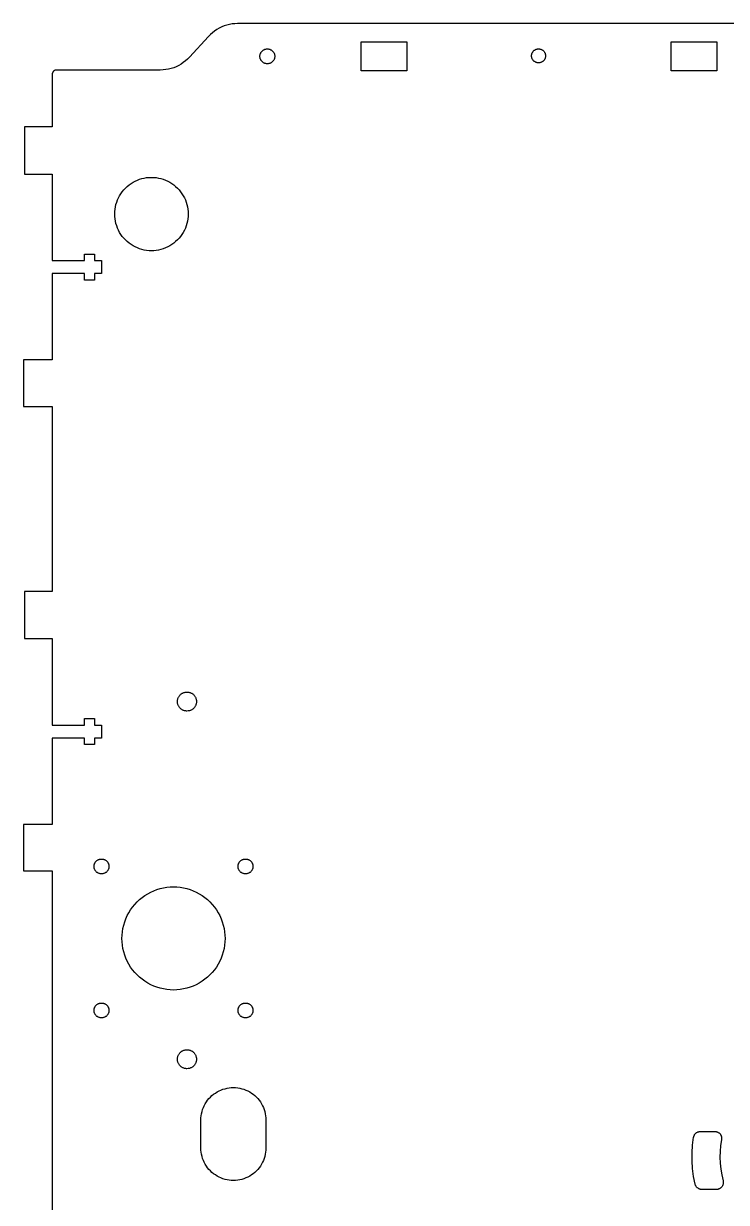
# Model space of a CAD drawing. Header units: metres. Extents: x -1 to 830, y 0 to 1551.
# Drawn here: x 491.2 to 642.5, y 1072 to 1325.8 of the extents above; entities that cross this region are included whole.
import ezdxf

# ---------------------------------------------------------------- set-up
doc = ezdxf.new("R2010")
doc.units = ezdxf.units.M

msp = doc.modelspace()

# ---------------------------------------------------------------- linework, layer by layer
for p, q in [((533.279, 1324.81), (532.769, 1324.52)), ((533.809, 1325.06), (533.279, 1324.81)), ((534.354, 1325.28), (533.809, 1325.06)), ((534.913, 1325.46), (534.354, 1325.28)), ((535.483, 1325.6), (534.913, 1325.46)), ((536.062, 1325.7), (535.483, 1325.6)), ((536.646, 1325.76), (536.062, 1325.7)), ((537.234, 1325.79), (536.646, 1325.76)), ((783.644, 1325.79), (537.234, 1325.79)), ((530.964, 1323.02), (526.866, 1318.55)), ((531.375, 1323.44), (530.964, 1323.02)), ((531.814, 1323.83), (531.375, 1323.44)), ((532.28, 1324.19), (531.814, 1323.83)), ((532.769, 1324.52), (532.28, 1324.19)), ((542.309, 1319.62), (542.369, 1319.71)), ((542.369, 1319.71), (542.436, 1319.79)), ((542.436, 1319.79), (542.507, 1319.87)), ((542.507, 1319.87), (542.584, 1319.94)), ((542.584, 1319.94), (542.665, 1320)), ((542.665, 1320), (542.75, 1320.07)), ((542.75, 1320.07), (542.839, 1320.12)), ((542.839, 1320.12), (542.931, 1320.17)), ((542.931, 1320.17), (543.026, 1320.21)), ((543.026, 1320.21), (543.124, 1320.25)), ((543.124, 1320.25), (543.225, 1320.28)), ((543.225, 1320.28), (543.326, 1320.3)), ((543.326, 1320.3), (543.43, 1320.32)), ((543.43, 1320.32), (543.534, 1320.33)), ((543.534, 1320.33), (543.743, 1320.33)), ((543.743, 1320.33), (543.848, 1320.32)), ((543.848, 1320.32), (543.951, 1320.3)), ((543.951, 1320.3), (544.053, 1320.28)), ((544.053, 1320.28), (544.153, 1320.25)), ((544.153, 1320.25), (544.251, 1320.21)), ((544.251, 1320.21), (544.347, 1320.17)), ((544.347, 1320.17), (544.438, 1320.12)), ((544.438, 1320.12), (544.527, 1320.07)), ((544.527, 1320.07), (544.612, 1320)), ((544.612, 1320), (544.693, 1319.94)), ((544.693, 1319.94), (544.77, 1319.87)), ((544.77, 1319.87), (544.842, 1319.79)), ((544.842, 1319.79), (544.908, 1319.71)), ((544.908, 1319.71), (544.969, 1319.62)), ((563.804, 1315.64), (563.804, 1321.84)), ((563.804, 1321.84), (573.652, 1321.84)), ((573.652, 1321.84), (573.652, 1315.64)), ((600.782, 1319.67), (600.839, 1319.75)), ((600.839, 1319.75), (600.901, 1319.83)), ((600.901, 1319.83), (600.969, 1319.9)), ((600.969, 1319.9), (601.04, 1319.97)), ((601.04, 1319.97), (601.116, 1320.03)), ((601.116, 1320.03), (601.196, 1320.09)), ((601.196, 1320.09), (601.279, 1320.14)), ((601.279, 1320.14), (601.366, 1320.18)), ((601.366, 1320.18), (601.455, 1320.22)), ((601.455, 1320.22), (601.547, 1320.26)), ((601.547, 1320.26), (601.641, 1320.29)), ((601.641, 1320.29), (601.736, 1320.31)), ((601.736, 1320.31), (601.833, 1320.33)), ((601.833, 1320.33), (601.932, 1320.33)), ((601.932, 1320.33), (602.029, 1320.34)), ((602.029, 1320.34), (602.127, 1320.33)), ((602.127, 1320.33), (602.225, 1320.33)), ((602.225, 1320.33), (602.322, 1320.31)), ((602.322, 1320.31), (602.418, 1320.29)), ((602.418, 1320.29), (602.512, 1320.26)), ((602.512, 1320.26), (602.604, 1320.22)), ((602.604, 1320.22), (602.692, 1320.18)), ((602.692, 1320.18), (602.779, 1320.14)), ((602.779, 1320.14), (602.862, 1320.09)), ((602.862, 1320.09), (602.942, 1320.03)), ((602.942, 1320.03), (603.019, 1319.97)), ((603.019, 1319.97), (603.09, 1319.9)), ((603.09, 1319.9), (603.157, 1319.83)), ((603.157, 1319.83), (603.22, 1319.75)), ((603.22, 1319.75), (603.276, 1319.67)), ((630.577, 1315.64), (630.577, 1321.84)), ((630.577, 1321.84), (640.426, 1321.84)), ((640.426, 1321.84), (640.426, 1315.64)), ((525.55, 1317.38), (525.061, 1317.05)), ((526.015, 1317.74), (525.55, 1317.38)), ((526.454, 1318.13), (526.015, 1317.74)), ((526.866, 1318.55), (526.454, 1318.13)), ((542.039, 1318.73), (542.042, 1318.84)), ((542.042, 1318.63), (542.039, 1318.73)), ((542.042, 1318.84), (542.053, 1318.94)), ((542.053, 1318.53), (542.042, 1318.63)), ((542.053, 1318.94), (542.069, 1319.05)), ((542.069, 1318.42), (542.053, 1318.53)), ((542.069, 1319.05), (542.093, 1319.15)), ((542.093, 1318.32), (542.069, 1318.42)), ((542.093, 1319.15), (542.124, 1319.25)), ((542.124, 1318.22), (542.093, 1318.32)), ((542.124, 1319.25), (542.16, 1319.35)), ((542.16, 1318.12), (542.124, 1318.22)), ((542.16, 1319.35), (542.204, 1319.44)), ((542.204, 1318.03), (542.16, 1318.12)), ((542.204, 1319.44), (542.253, 1319.54)), ((542.253, 1317.93), (542.204, 1318.03)), ((542.253, 1319.54), (542.309, 1319.62)), ((542.309, 1317.85), (542.253, 1317.93)), ((542.369, 1317.76), (542.309, 1317.85)), ((542.436, 1317.68), (542.369, 1317.76)), ((542.507, 1317.6), (542.436, 1317.68)), ((542.584, 1317.53), (542.507, 1317.6)), ((542.665, 1317.46), (542.584, 1317.53)), ((542.75, 1317.4), (542.665, 1317.46)), ((542.839, 1317.35), (542.75, 1317.4)), ((542.931, 1317.3), (542.839, 1317.35)), ((543.026, 1317.26), (542.931, 1317.3)), ((543.124, 1317.22), (543.026, 1317.26)), ((543.225, 1317.19), (543.124, 1317.22)), ((543.326, 1317.17), (543.225, 1317.19)), ((544.053, 1317.19), (543.951, 1317.17)), ((544.153, 1317.22), (544.053, 1317.19)), ((544.251, 1317.26), (544.153, 1317.22)), ((544.347, 1317.3), (544.251, 1317.26)), ((544.438, 1317.35), (544.347, 1317.3)), ((544.527, 1317.4), (544.438, 1317.35)), ((544.612, 1317.46), (544.527, 1317.4)), ((544.693, 1317.53), (544.612, 1317.46)), ((544.77, 1317.6), (544.693, 1317.53)), ((544.842, 1317.68), (544.77, 1317.6)), ((544.908, 1317.76), (544.842, 1317.68)), ((544.969, 1317.85), (544.908, 1317.76)), ((544.969, 1319.62), (545.024, 1319.54)), ((545.024, 1317.93), (544.969, 1317.85)), ((545.024, 1319.54), (545.073, 1319.44)), ((545.073, 1318.03), (545.024, 1317.93)), ((545.073, 1319.44), (545.117, 1319.35)), ((545.117, 1318.12), (545.073, 1318.03)), ((545.117, 1319.35), (545.153, 1319.25)), ((545.153, 1318.22), (545.117, 1318.12)), ((545.153, 1319.25), (545.185, 1319.15)), ((545.185, 1318.32), (545.153, 1318.22)), ((545.185, 1319.15), (545.208, 1319.05)), ((545.208, 1318.42), (545.185, 1318.32)), ((545.208, 1319.05), (545.225, 1318.94)), ((545.225, 1318.53), (545.208, 1318.42)), ((545.225, 1318.94), (545.235, 1318.84)), ((545.235, 1318.63), (545.225, 1318.53)), ((545.235, 1318.84), (545.238, 1318.73)), ((545.238, 1318.73), (545.235, 1318.63)), ((600.529, 1318.84), (600.532, 1318.94)), ((600.532, 1318.74), (600.529, 1318.84)), ((600.532, 1318.94), (600.542, 1319.03)), ((600.542, 1318.64), (600.532, 1318.74)), ((600.542, 1319.03), (600.558, 1319.13)), ((600.558, 1318.55), (600.542, 1318.64)), ((600.558, 1319.13), (600.58, 1319.23)), ((600.58, 1318.45), (600.558, 1318.55)), ((600.58, 1319.23), (600.609, 1319.32)), ((600.609, 1318.36), (600.58, 1318.45)), ((600.609, 1319.32), (600.644, 1319.41)), ((600.644, 1318.26), (600.609, 1318.36)), ((600.644, 1319.41), (600.684, 1319.5)), ((600.684, 1318.17), (600.644, 1318.26)), ((600.684, 1319.5), (600.73, 1319.59)), ((600.73, 1318.09), (600.684, 1318.17)), ((600.73, 1319.59), (600.782, 1319.67)), ((600.782, 1318), (600.73, 1318.09)), ((600.839, 1317.93), (600.782, 1318)), ((600.901, 1317.85), (600.839, 1317.93)), ((600.969, 1317.78), (600.901, 1317.85)), ((601.04, 1317.71), (600.969, 1317.78)), ((601.116, 1317.65), (601.04, 1317.71)), ((601.196, 1317.59), (601.116, 1317.65)), ((601.279, 1317.54), (601.196, 1317.59)), ((601.366, 1317.49), (601.279, 1317.54)), ((601.455, 1317.45), (601.366, 1317.49)), ((601.547, 1317.42), (601.455, 1317.45)), ((601.641, 1317.39), (601.547, 1317.42)), ((601.736, 1317.37), (601.641, 1317.39)), ((601.833, 1317.35), (601.736, 1317.37)), ((601.932, 1317.34), (601.833, 1317.35)), ((602.127, 1317.34), (601.932, 1317.34)), ((602.225, 1317.35), (602.127, 1317.34)), ((602.322, 1317.37), (602.225, 1317.35)), ((602.418, 1317.39), (602.322, 1317.37)), ((602.512, 1317.42), (602.418, 1317.39)), ((602.604, 1317.45), (602.512, 1317.42)), ((602.692, 1317.49), (602.604, 1317.45)), ((602.779, 1317.54), (602.692, 1317.49)), ((602.862, 1317.59), (602.779, 1317.54)), ((602.942, 1317.65), (602.862, 1317.59)), ((603.019, 1317.71), (602.942, 1317.65)), ((603.09, 1317.78), (603.019, 1317.71)), ((603.157, 1317.85), (603.09, 1317.78)), ((603.22, 1317.93), (603.157, 1317.85)), ((603.276, 1318), (603.22, 1317.93)), ((603.276, 1319.67), (603.328, 1319.59)), ((603.328, 1318.09), (603.276, 1318)), ((603.328, 1319.59), (603.375, 1319.5)), ((603.375, 1318.17), (603.328, 1318.09)), ((603.375, 1319.5), (603.415, 1319.41)), ((603.415, 1318.26), (603.375, 1318.17)), ((603.415, 1319.41), (603.449, 1319.32)), ((603.449, 1318.36), (603.415, 1318.26)), ((603.449, 1319.32), (603.479, 1319.23)), ((603.479, 1318.45), (603.449, 1318.36)), ((603.479, 1319.23), (603.5, 1319.13)), ((603.5, 1318.55), (603.479, 1318.45)), ((603.5, 1319.13), (603.517, 1319.03)), ((603.517, 1318.64), (603.5, 1318.55)), ((603.517, 1319.03), (603.526, 1318.94)), ((603.526, 1318.74), (603.517, 1318.64)), ((603.526, 1318.94), (603.529, 1318.84)), ((603.529, 1318.84), (603.526, 1318.74)), ((497.34, 1314.97), (497.335, 1314.91)), ((497.335, 1314.91), (497.335, 1314.85)), ((497.335, 1314.85), (497.339, 1314.79)), ((497.339, 1314.79), (497.339, 1303.53)), ((497.349, 1315.03), (497.34, 1314.97)), ((497.361, 1315.09), (497.349, 1315.03)), ((497.379, 1315.16), (497.361, 1315.09)), ((497.4, 1315.21), (497.379, 1315.16)), ((497.426, 1315.27), (497.4, 1315.21)), ((497.455, 1315.33), (497.426, 1315.27)), ((497.487, 1315.38), (497.455, 1315.33)), ((497.524, 1315.43), (497.487, 1315.38)), ((497.563, 1315.48), (497.524, 1315.43)), ((497.606, 1315.52), (497.563, 1315.48)), ((497.652, 1315.57), (497.606, 1315.52)), ((497.701, 1315.61), (497.652, 1315.57)), ((497.753, 1315.64), (497.701, 1315.61)), ((497.807, 1315.67), (497.753, 1315.64)), ((497.862, 1315.7), (497.807, 1315.67)), ((497.92, 1315.73), (497.862, 1315.7)), ((497.979, 1315.75), (497.92, 1315.73)), ((498.039, 1315.76), (497.979, 1315.75)), ((498.101, 1315.78), (498.039, 1315.76)), ((498.162, 1315.79), (498.101, 1315.78)), ((520.596, 1315.79), (498.162, 1315.79)), ((521.183, 1315.8), (520.596, 1315.79)), ((521.767, 1315.87), (521.183, 1315.8)), ((522.346, 1315.97), (521.767, 1315.87)), ((522.916, 1316.11), (522.346, 1315.97)), ((523.476, 1316.29), (522.916, 1316.11)), ((524.021, 1316.51), (523.476, 1316.29)), ((524.551, 1316.76), (524.021, 1316.51)), ((525.061, 1317.05), (524.551, 1316.76)), ((543.43, 1317.15), (543.326, 1317.17)), ((543.534, 1317.14), (543.43, 1317.15)), ((543.639, 1317.13), (543.534, 1317.14)), ((543.743, 1317.14), (543.639, 1317.13)), ((543.848, 1317.15), (543.743, 1317.14)), ((543.951, 1317.17), (543.848, 1317.15)), ((573.652, 1315.64), (563.804, 1315.64)), ((640.426, 1315.64), (630.577, 1315.64)), ((497.339, 1303.53), (491.339, 1303.53)), ((491.339, 1303.53), (491.339, 1293.38)), ((491.339, 1293.38), (497.339, 1293.38)), ((497.339, 1293.38), (497.339, 1274.78)), ((514.738, 1291.63), (515.194, 1291.87)), ((515.194, 1291.87), (515.665, 1292.08)), ((515.665, 1292.08), (516.149, 1292.27)), ((516.149, 1292.27), (516.644, 1292.42)), ((516.644, 1292.42), (517.147, 1292.53)), ((517.147, 1292.53), (517.657, 1292.62)), ((517.657, 1292.62), (518.172, 1292.67)), ((518.172, 1292.67), (518.688, 1292.68)), ((518.688, 1292.68), (519.205, 1292.67)), ((519.205, 1292.67), (519.72, 1292.62)), ((519.72, 1292.62), (520.229, 1292.53)), ((520.229, 1292.53), (520.733, 1292.42)), ((520.733, 1292.42), (521.228, 1292.27)), ((521.228, 1292.27), (521.712, 1292.08)), ((521.712, 1292.08), (522.183, 1291.87)), ((522.183, 1291.87), (522.639, 1291.63)), ((512.12, 1289.17), (512.421, 1289.59)), ((512.421, 1289.59), (512.749, 1289.99)), ((512.749, 1289.99), (513.103, 1290.37)), ((513.103, 1290.37), (513.479, 1290.72)), ((513.479, 1290.72), (513.88, 1291.05)), ((513.88, 1291.05), (514.3, 1291.35)), ((514.3, 1291.35), (514.738, 1291.63)), ((522.639, 1291.63), (523.078, 1291.35)), ((523.078, 1291.35), (523.498, 1291.05)), ((523.498, 1291.05), (523.897, 1290.72)), ((523.897, 1290.72), (524.274, 1290.37)), ((524.274, 1290.37), (524.628, 1289.99)), ((524.628, 1289.99), (524.956, 1289.59)), ((524.956, 1289.59), (525.257, 1289.17)), ((510.94, 1286.33), (511.058, 1286.83)), ((511.058, 1286.83), (511.208, 1287.32)), ((511.208, 1287.32), (511.39, 1287.81)), ((511.39, 1287.81), (511.604, 1288.28)), ((511.604, 1288.28), (511.847, 1288.73)), ((511.847, 1288.73), (512.12, 1289.17)), ((525.257, 1289.17), (525.53, 1288.73)), ((525.53, 1288.73), (525.774, 1288.28)), ((525.774, 1288.28), (525.987, 1287.81)), ((525.987, 1287.81), (526.169, 1287.32)), ((526.169, 1287.32), (526.319, 1286.83)), ((526.319, 1286.83), (526.437, 1286.33)), ((510.789, 1284.79), (510.806, 1285.3)), ((510.806, 1284.27), (510.789, 1284.79)), ((510.806, 1285.3), (510.856, 1285.82)), ((510.856, 1283.75), (510.806, 1284.27)), ((510.856, 1285.82), (510.94, 1286.33)), ((526.437, 1286.33), (526.521, 1285.82)), ((526.521, 1285.82), (526.571, 1285.3)), ((526.571, 1284.27), (526.521, 1283.75)), ((526.571, 1285.3), (526.589, 1284.79)), ((526.589, 1284.79), (526.571, 1284.27)), ((510.94, 1283.24), (510.856, 1283.75)), ((511.058, 1282.74), (510.94, 1283.24)), ((511.208, 1282.25), (511.058, 1282.74)), ((511.39, 1281.76), (511.208, 1282.25)), ((511.604, 1281.29), (511.39, 1281.76)), ((525.987, 1281.76), (525.774, 1281.29)), ((526.169, 1282.25), (525.987, 1281.76)), ((526.319, 1282.74), (526.169, 1282.25)), ((526.437, 1283.24), (526.319, 1282.74)), ((526.521, 1283.75), (526.437, 1283.24)), ((511.847, 1280.83), (511.604, 1281.29)), ((512.12, 1280.4), (511.847, 1280.83)), ((512.421, 1279.98), (512.12, 1280.4)), ((512.749, 1279.58), (512.421, 1279.98)), ((513.103, 1279.2), (512.749, 1279.58)), ((513.479, 1278.84), (513.103, 1279.2)), ((524.274, 1279.2), (523.897, 1278.84)), ((524.628, 1279.58), (524.274, 1279.2)), ((524.956, 1279.98), (524.628, 1279.58)), ((525.257, 1280.4), (524.956, 1279.98)), ((525.53, 1280.83), (525.257, 1280.4)), ((525.774, 1281.29), (525.53, 1280.83)), ((513.88, 1278.52), (513.479, 1278.84)), ((514.3, 1278.22), (513.88, 1278.52)), ((514.738, 1277.94), (514.3, 1278.22)), ((515.194, 1277.7), (514.738, 1277.94)), ((515.665, 1277.49), (515.194, 1277.7)), ((516.149, 1277.3), (515.665, 1277.49)), ((516.644, 1277.15), (516.149, 1277.3)), ((517.147, 1277.04), (516.644, 1277.15)), ((517.657, 1276.95), (517.147, 1277.04)), ((518.172, 1276.9), (517.657, 1276.95)), ((518.688, 1276.88), (518.172, 1276.9)), ((519.205, 1276.9), (518.688, 1276.88)), ((519.72, 1276.95), (519.205, 1276.9)), ((520.229, 1277.04), (519.72, 1276.95)), ((520.733, 1277.15), (520.229, 1277.04)), ((521.228, 1277.3), (520.733, 1277.15)), ((521.712, 1277.49), (521.228, 1277.3)), ((522.183, 1277.7), (521.712, 1277.49)), ((522.639, 1277.94), (522.183, 1277.7)), ((523.078, 1278.22), (522.639, 1277.94)), ((523.498, 1278.52), (523.078, 1278.22)), ((523.897, 1278.84), (523.498, 1278.52)), ((497.339, 1274.78), (504.248, 1274.78)), ((504.248, 1274.78), (504.248, 1276.18)), ((504.248, 1276.18), (506.448, 1276.18)), ((506.448, 1276.18), (506.449, 1274.78)), ((506.449, 1274.78), (507.949, 1274.78)), ((507.949, 1274.78), (507.95, 1271.98)), ((504.251, 1271.98), (497.339, 1271.98)), ((497.339, 1271.98), (497.339, 1253.37)), ((504.251, 1270.58), (504.251, 1271.98)), ((507.95, 1271.98), (506.45, 1271.98)), ((506.45, 1271.98), (506.451, 1270.58)), ((506.451, 1270.58), (504.251, 1270.58)), ((497.339, 1253.37), (491.162, 1253.37)), ((491.162, 1253.37), (491.162, 1243.37)), ((491.162, 1243.37), (497.339, 1243.37)), ((497.339, 1243.37), (497.339, 1203.53)), ((497.339, 1203.53), (491.339, 1203.53)), ((491.339, 1203.53), (491.339, 1193.38)), ((491.339, 1193.38), (497.339, 1193.38)), ((497.339, 1193.38), (497.339, 1174.78)), ((524.307, 1180.1), (524.328, 1180.23)), ((524.328, 1180.23), (524.358, 1180.36)), ((524.358, 1180.36), (524.397, 1180.49)), ((524.397, 1180.49), (524.444, 1180.62)), ((524.444, 1180.62), (524.5, 1180.74)), ((524.5, 1180.74), (524.563, 1180.86)), ((524.563, 1180.86), (524.634, 1180.97)), ((524.634, 1180.97), (524.712, 1181.08)), ((524.712, 1181.08), (524.798, 1181.18)), ((524.798, 1181.18), (524.889, 1181.28)), ((524.889, 1181.28), (524.987, 1181.37)), ((524.987, 1181.37), (525.091, 1181.46)), ((525.091, 1181.46), (525.2, 1181.54)), ((525.2, 1181.54), (525.313, 1181.61)), ((525.313, 1181.61), (525.432, 1181.67)), ((525.432, 1181.67), (525.554, 1181.73)), ((525.554, 1181.73), (525.68, 1181.77)), ((525.68, 1181.77), (525.808, 1181.81)), ((525.808, 1181.81), (525.938, 1181.84)), ((525.938, 1181.84), (526.071, 1181.87)), ((526.071, 1181.87), (526.204, 1181.88)), ((526.204, 1181.88), (526.473, 1181.88)), ((526.473, 1181.88), (526.606, 1181.87)), ((526.606, 1181.87), (526.738, 1181.84)), ((526.738, 1181.84), (526.869, 1181.81)), ((526.869, 1181.81), (526.998, 1181.77)), ((526.998, 1181.77), (527.123, 1181.73)), ((527.123, 1181.73), (527.245, 1181.67)), ((527.245, 1181.67), (527.363, 1181.61)), ((527.363, 1181.61), (527.478, 1181.54)), ((527.478, 1181.54), (527.587, 1181.46)), ((527.587, 1181.46), (527.69, 1181.37)), ((527.69, 1181.37), (527.788, 1181.28)), ((527.788, 1181.28), (527.88, 1181.18)), ((527.88, 1181.18), (527.965, 1181.08)), ((527.965, 1181.08), (528.043, 1180.97)), ((528.043, 1180.97), (528.114, 1180.86)), ((528.114, 1180.86), (528.177, 1180.74)), ((528.177, 1180.74), (528.232, 1180.62)), ((528.232, 1180.62), (528.28, 1180.49)), ((528.28, 1180.49), (528.318, 1180.36)), ((528.318, 1180.36), (528.35, 1180.23)), ((528.35, 1180.23), (528.371, 1180.1)), ((524.289, 1179.83), (524.293, 1179.97)), ((524.293, 1179.7), (524.289, 1179.83)), ((524.293, 1179.97), (524.307, 1180.1)), ((524.307, 1179.57), (524.293, 1179.7)), ((524.328, 1179.43), (524.307, 1179.57)), ((524.358, 1179.3), (524.328, 1179.43)), ((524.397, 1179.17), (524.358, 1179.3)), ((524.444, 1179.05), (524.397, 1179.17)), ((524.5, 1178.93), (524.444, 1179.05)), ((524.563, 1178.81), (524.5, 1178.93)), ((524.634, 1178.69), (524.563, 1178.81)), ((524.712, 1178.58), (524.634, 1178.69)), ((524.798, 1178.48), (524.712, 1178.58)), ((524.889, 1178.38), (524.798, 1178.48)), ((524.987, 1178.29), (524.889, 1178.38)), ((525.091, 1178.21), (524.987, 1178.29)), ((525.2, 1178.13), (525.091, 1178.21)), ((525.313, 1178.06), (525.2, 1178.13)), ((525.432, 1177.99), (525.313, 1178.06)), ((525.554, 1177.94), (525.432, 1177.99)), ((525.68, 1177.89), (525.554, 1177.94)), ((525.808, 1177.85), (525.68, 1177.89)), ((525.938, 1177.82), (525.808, 1177.85)), ((526.071, 1177.8), (525.938, 1177.82)), ((526.204, 1177.79), (526.071, 1177.8)), ((526.339, 1177.78), (526.204, 1177.79)), ((526.606, 1177.8), (526.339, 1177.78)), ((526.738, 1177.82), (526.606, 1177.8)), ((526.869, 1177.85), (526.738, 1177.82)), ((526.998, 1177.89), (526.869, 1177.85)), ((527.123, 1177.94), (526.998, 1177.89)), ((527.245, 1177.99), (527.123, 1177.94)), ((527.363, 1178.06), (527.245, 1177.99)), ((527.478, 1178.13), (527.363, 1178.06)), ((527.587, 1178.21), (527.478, 1178.13)), ((527.69, 1178.29), (527.587, 1178.21)), ((527.788, 1178.38), (527.69, 1178.29)), ((527.88, 1178.48), (527.788, 1178.38)), ((527.965, 1178.58), (527.88, 1178.48)), ((528.043, 1178.69), (527.965, 1178.58)), ((528.114, 1178.81), (528.043, 1178.69)), ((528.177, 1178.93), (528.114, 1178.81)), ((528.232, 1179.05), (528.177, 1178.93)), ((528.28, 1179.17), (528.232, 1179.05)), ((528.318, 1179.3), (528.28, 1179.17)), ((528.35, 1179.43), (528.318, 1179.3)), ((528.371, 1179.57), (528.35, 1179.43)), ((528.371, 1180.1), (528.384, 1179.97)), ((528.384, 1179.7), (528.371, 1179.57)), ((528.384, 1179.97), (528.389, 1179.83)), ((528.389, 1179.83), (528.384, 1179.7)), ((504.248, 1174.78), (504.248, 1176.18)), ((504.248, 1176.18), (506.448, 1176.18)), ((506.448, 1176.18), (506.449, 1174.78)), ((497.339, 1174.78), (504.248, 1174.78)), ((506.449, 1174.78), (507.949, 1174.78)), ((507.949, 1174.78), (507.95, 1171.98)), ((504.251, 1171.98), (497.339, 1171.98)), ((497.339, 1171.98), (497.339, 1153.37)), ((504.251, 1170.58), (504.251, 1171.98)), ((506.451, 1170.58), (504.251, 1170.58)), ((507.95, 1171.98), (506.45, 1171.98)), ((506.45, 1171.98), (506.451, 1170.58)), ((497.339, 1153.37), (491.162, 1153.37)), ((491.162, 1153.37), (491.162, 1143.37)), ((506.353, 1144.54), (506.369, 1144.64)), ((506.369, 1144.64), (506.394, 1144.75)), ((506.394, 1144.75), (506.424, 1144.85)), ((506.424, 1144.85), (506.46, 1144.95)), ((506.46, 1144.95), (506.504, 1145.04)), ((506.504, 1145.04), (506.553, 1145.13)), ((506.553, 1145.13), (506.608, 1145.22)), ((506.608, 1145.22), (506.669, 1145.31)), ((506.669, 1145.31), (506.735, 1145.39)), ((506.735, 1145.39), (506.808, 1145.46)), ((506.808, 1145.46), (506.884, 1145.54)), ((506.884, 1145.54), (506.965, 1145.6)), ((506.965, 1145.6), (507.05, 1145.66)), ((507.05, 1145.66), (507.139, 1145.72)), ((507.139, 1145.72), (507.231, 1145.77)), ((507.231, 1145.77), (507.326, 1145.81)), ((507.326, 1145.81), (507.425, 1145.85)), ((507.425, 1145.85), (507.524, 1145.88)), ((507.524, 1145.88), (507.627, 1145.9)), ((507.627, 1145.9), (507.729, 1145.92)), ((507.729, 1145.92), (507.834, 1145.93)), ((507.834, 1145.93), (508.043, 1145.93)), ((508.043, 1145.93), (508.147, 1145.92)), ((508.147, 1145.92), (508.251, 1145.9)), ((508.251, 1145.9), (508.353, 1145.88)), ((508.353, 1145.88), (508.453, 1145.85)), ((508.453, 1145.85), (508.551, 1145.81)), ((508.551, 1145.81), (508.646, 1145.77)), ((508.646, 1145.77), (508.738, 1145.72)), ((508.738, 1145.72), (508.827, 1145.66)), ((508.827, 1145.66), (508.913, 1145.6)), ((508.913, 1145.6), (508.993, 1145.54)), ((508.993, 1145.54), (509.07, 1145.46)), ((509.07, 1145.46), (509.142, 1145.39)), ((509.142, 1145.39), (509.208, 1145.31)), ((509.208, 1145.31), (509.269, 1145.22)), ((509.269, 1145.22), (509.324, 1145.13)), ((509.324, 1145.13), (509.374, 1145.04)), ((509.374, 1145.04), (509.417, 1144.95)), ((509.417, 1144.95), (509.454, 1144.85)), ((509.454, 1144.85), (509.484, 1144.75)), ((509.484, 1144.75), (509.508, 1144.64)), ((509.508, 1144.64), (509.525, 1144.54)), ((537.353, 1144.54), (537.369, 1144.64)), ((537.369, 1144.64), (537.394, 1144.75)), ((537.394, 1144.75), (537.424, 1144.85)), ((537.424, 1144.85), (537.46, 1144.95)), ((537.46, 1144.95), (537.504, 1145.04)), ((537.504, 1145.04), (537.553, 1145.13)), ((537.553, 1145.13), (537.608, 1145.22)), ((537.608, 1145.22), (537.669, 1145.31)), ((537.669, 1145.31), (537.735, 1145.39)), ((537.735, 1145.39), (537.808, 1145.46)), ((537.808, 1145.46), (537.884, 1145.54)), ((537.884, 1145.54), (537.965, 1145.6)), ((537.965, 1145.6), (538.05, 1145.66)), ((538.05, 1145.66), (538.139, 1145.72)), ((538.139, 1145.72), (538.231, 1145.77)), ((538.231, 1145.77), (538.326, 1145.81)), ((538.326, 1145.81), (538.425, 1145.85)), ((538.425, 1145.85), (538.524, 1145.88)), ((538.524, 1145.88), (538.627, 1145.9)), ((538.627, 1145.9), (538.729, 1145.92)), ((538.729, 1145.92), (538.834, 1145.93)), ((538.834, 1145.93), (539.043, 1145.93)), ((539.043, 1145.93), (539.147, 1145.92)), ((539.147, 1145.92), (539.251, 1145.9)), ((539.251, 1145.9), (539.353, 1145.88)), ((539.353, 1145.88), (539.453, 1145.85)), ((539.453, 1145.85), (539.551, 1145.81)), ((539.551, 1145.81), (539.646, 1145.77)), ((539.646, 1145.77), (539.738, 1145.72)), ((539.738, 1145.72), (539.827, 1145.66)), ((539.827, 1145.66), (539.913, 1145.6)), ((539.913, 1145.6), (539.993, 1145.54)), ((539.993, 1145.54), (540.07, 1145.46)), ((540.07, 1145.46), (540.142, 1145.39)), ((540.142, 1145.39), (540.208, 1145.31)), ((540.208, 1145.31), (540.269, 1145.22)), ((540.269, 1145.22), (540.324, 1145.13)), ((540.324, 1145.13), (540.374, 1145.04)), ((540.374, 1145.04), (540.417, 1144.95)), ((540.417, 1144.95), (540.454, 1144.85)), ((540.454, 1144.85), (540.484, 1144.75)), ((540.484, 1144.75), (540.508, 1144.64)), ((540.508, 1144.64), (540.525, 1144.54)), ((491.162, 1143.37), (497.339, 1143.37)), ((497.339, 1143.37), (497.339, 1069.21)), ((506.339, 1144.33), (506.342, 1144.44)), ((506.342, 1144.23), (506.339, 1144.33)), ((506.342, 1144.44), (506.353, 1144.54)), ((506.353, 1144.12), (506.342, 1144.23)), ((506.369, 1144.02), (506.353, 1144.12)), ((506.394, 1143.92), (506.369, 1144.02)), ((506.424, 1143.82), (506.394, 1143.92)), ((506.46, 1143.72), (506.424, 1143.82)), ((506.504, 1143.62), (506.46, 1143.72)), ((506.553, 1143.53), (506.504, 1143.62)), ((506.608, 1143.44), (506.553, 1143.53)), ((506.669, 1143.36), (506.608, 1143.44)), ((506.735, 1143.28), (506.669, 1143.36)), ((506.808, 1143.2), (506.735, 1143.28)), ((506.884, 1143.13), (506.808, 1143.2)), ((506.965, 1143.06), (506.884, 1143.13)), ((507.05, 1143), (506.965, 1143.06)), ((507.139, 1142.95), (507.05, 1143)), ((507.231, 1142.9), (507.139, 1142.95)), ((507.326, 1142.85), (507.231, 1142.9)), ((507.425, 1142.82), (507.326, 1142.85)), ((507.524, 1142.79), (507.425, 1142.82)), ((507.627, 1142.76), (507.524, 1142.79)), ((507.729, 1142.75), (507.627, 1142.76)), ((507.834, 1142.74), (507.729, 1142.75)), ((507.938, 1142.73), (507.834, 1142.74)), ((508.147, 1142.75), (507.938, 1142.73)), ((508.251, 1142.76), (508.147, 1142.75)), ((508.353, 1142.79), (508.251, 1142.76)), ((508.453, 1142.82), (508.353, 1142.79)), ((508.551, 1142.85), (508.453, 1142.82)), ((508.646, 1142.9), (508.551, 1142.85)), ((508.738, 1142.95), (508.646, 1142.9)), ((508.827, 1143), (508.738, 1142.95)), ((508.913, 1143.06), (508.827, 1143)), ((508.993, 1143.13), (508.913, 1143.06)), ((509.07, 1143.2), (508.993, 1143.13)), ((509.142, 1143.28), (509.07, 1143.2)), ((509.208, 1143.36), (509.142, 1143.28)), ((509.269, 1143.44), (509.208, 1143.36)), ((509.324, 1143.53), (509.269, 1143.44)), ((509.374, 1143.62), (509.324, 1143.53)), ((509.417, 1143.72), (509.374, 1143.62)), ((509.454, 1143.82), (509.417, 1143.72)), ((509.484, 1143.92), (509.454, 1143.82)), ((509.508, 1144.02), (509.484, 1143.92)), ((509.525, 1144.12), (509.508, 1144.02)), ((509.525, 1144.54), (509.535, 1144.44)), ((509.535, 1144.23), (509.525, 1144.12)), ((509.535, 1144.44), (509.539, 1144.33)), ((509.539, 1144.33), (509.535, 1144.23)), ((537.339, 1144.33), (537.342, 1144.44)), ((537.342, 1144.23), (537.339, 1144.33)), ((537.342, 1144.44), (537.353, 1144.54)), ((537.353, 1144.12), (537.342, 1144.23)), ((537.369, 1144.02), (537.353, 1144.12)), ((537.394, 1143.92), (537.369, 1144.02)), ((537.424, 1143.82), (537.394, 1143.92)), ((537.46, 1143.72), (537.424, 1143.82)), ((537.504, 1143.62), (537.46, 1143.72)), ((537.553, 1143.53), (537.504, 1143.62)), ((537.608, 1143.44), (537.553, 1143.53)), ((537.669, 1143.36), (537.608, 1143.44)), ((537.735, 1143.28), (537.669, 1143.36)), ((537.808, 1143.2), (537.735, 1143.28)), ((537.884, 1143.13), (537.808, 1143.2)), ((537.965, 1143.06), (537.884, 1143.13)), ((538.05, 1143), (537.965, 1143.06)), ((538.139, 1142.95), (538.05, 1143)), ((538.231, 1142.9), (538.139, 1142.95)), ((538.326, 1142.85), (538.231, 1142.9)), ((538.425, 1142.82), (538.326, 1142.85)), ((538.524, 1142.79), (538.425, 1142.82)), ((538.627, 1142.76), (538.524, 1142.79)), ((538.729, 1142.75), (538.627, 1142.76)), ((538.834, 1142.74), (538.729, 1142.75)), ((538.938, 1142.73), (538.834, 1142.74)), ((539.147, 1142.75), (538.938, 1142.73)), ((539.251, 1142.76), (539.147, 1142.75)), ((539.353, 1142.79), (539.251, 1142.76)), ((539.453, 1142.82), (539.353, 1142.79)), ((539.551, 1142.85), (539.453, 1142.82)), ((539.646, 1142.9), (539.551, 1142.85)), ((539.738, 1142.95), (539.646, 1142.9)), ((539.827, 1143), (539.738, 1142.95)), ((539.913, 1143.06), (539.827, 1143)), ((539.993, 1143.13), (539.913, 1143.06)), ((540.07, 1143.2), (539.993, 1143.13)), ((540.142, 1143.28), (540.07, 1143.2)), ((540.208, 1143.36), (540.142, 1143.28)), ((540.269, 1143.44), (540.208, 1143.36)), ((540.324, 1143.53), (540.269, 1143.44)), ((540.374, 1143.62), (540.324, 1143.53)), ((540.417, 1143.72), (540.374, 1143.62)), ((540.454, 1143.82), (540.417, 1143.72)), ((540.484, 1143.92), (540.454, 1143.82)), ((540.508, 1144.02), (540.484, 1143.92)), ((540.525, 1144.12), (540.508, 1144.02)), ((540.525, 1144.54), (540.535, 1144.44)), ((540.535, 1144.23), (540.525, 1144.12)), ((540.535, 1144.44), (540.539, 1144.33)), ((540.539, 1144.33), (540.535, 1144.23)), ((519.871, 1139.34), (520.565, 1139.55)), ((520.565, 1139.55), (521.273, 1139.72)), ((521.273, 1139.72), (521.99, 1139.84)), ((521.99, 1139.84), (522.713, 1139.91)), ((522.713, 1139.91), (523.438, 1139.93)), ((523.438, 1139.93), (524.165, 1139.91)), ((524.165, 1139.91), (524.888, 1139.84)), ((524.888, 1139.84), (525.604, 1139.72)), ((525.604, 1139.72), (526.312, 1139.55)), ((526.312, 1139.55), (527.007, 1139.34)), ((515.59, 1136.68), (516.12, 1137.18)), ((516.12, 1137.18), (516.682, 1137.64)), ((516.682, 1137.64), (517.271, 1138.06)), ((517.271, 1138.06), (517.889, 1138.45)), ((517.889, 1138.45), (518.529, 1138.79)), ((518.529, 1138.79), (519.19, 1139.09)), ((519.19, 1139.09), (519.871, 1139.34)), ((527.007, 1139.34), (527.687, 1139.09)), ((527.687, 1139.09), (528.348, 1138.79)), ((528.348, 1138.79), (528.988, 1138.45)), ((528.988, 1138.45), (529.605, 1138.06)), ((529.605, 1138.06), (530.196, 1137.64)), ((530.196, 1137.64), (530.758, 1137.18)), ((530.758, 1137.18), (531.287, 1136.68)), ((513.826, 1134.38), (514.209, 1135)), ((514.209, 1135), (514.633, 1135.59)), ((514.633, 1135.59), (515.093, 1136.15)), ((515.093, 1136.15), (515.59, 1136.68)), ((531.287, 1136.68), (531.784, 1136.15)), ((531.784, 1136.15), (532.245, 1135.59)), ((532.245, 1135.59), (532.668, 1135)), ((532.668, 1135), (533.052, 1134.38)), ((512.717, 1131.71), (512.928, 1132.4)), ((512.928, 1132.4), (513.184, 1133.08)), ((513.184, 1133.08), (513.483, 1133.74)), ((513.483, 1133.74), (513.826, 1134.38)), ((533.052, 1134.38), (533.394, 1133.74)), ((533.394, 1133.74), (533.693, 1133.08)), ((533.693, 1133.08), (533.949, 1132.4)), ((533.949, 1132.4), (534.16, 1131.71)), ((512.339, 1128.83), (512.362, 1129.56)), ((512.362, 1129.56), (512.434, 1130.28)), ((512.434, 1130.28), (512.552, 1131)), ((512.552, 1131), (512.717, 1131.71)), ((534.16, 1131.71), (534.325, 1131)), ((534.325, 1131), (534.443, 1130.28)), ((534.443, 1130.28), (534.515, 1129.56)), ((534.515, 1129.56), (534.539, 1128.83)), ((512.362, 1128.11), (512.339, 1128.83)), ((512.434, 1127.38), (512.362, 1128.11)), ((512.552, 1126.67), (512.434, 1127.38)), ((534.443, 1127.38), (534.325, 1126.67)), ((534.515, 1128.11), (534.443, 1127.38)), ((534.539, 1128.83), (534.515, 1128.11)), ((512.717, 1125.96), (512.552, 1126.67)), ((512.928, 1125.26), (512.717, 1125.96)), ((513.184, 1124.58), (512.928, 1125.26)), ((513.483, 1123.92), (513.184, 1124.58)), ((533.693, 1124.58), (533.394, 1123.92)), ((533.949, 1125.26), (533.693, 1124.58)), ((534.16, 1125.96), (533.949, 1125.26)), ((534.325, 1126.67), (534.16, 1125.96)), ((513.826, 1123.28), (513.483, 1123.92)), ((514.209, 1122.67), (513.826, 1123.28)), ((514.633, 1122.08), (514.209, 1122.67)), ((515.093, 1121.51), (514.633, 1122.08)), ((532.245, 1122.08), (531.784, 1121.51)), ((532.668, 1122.67), (532.245, 1122.08)), ((533.052, 1123.28), (532.668, 1122.67)), ((533.394, 1123.92), (533.052, 1123.28)), ((515.59, 1120.98), (515.093, 1121.51)), ((516.12, 1120.49), (515.59, 1120.98)), ((516.682, 1120.03), (516.12, 1120.49)), ((517.271, 1119.6), (516.682, 1120.03)), ((517.889, 1119.22), (517.271, 1119.6)), ((518.529, 1118.88), (517.889, 1119.22)), ((528.988, 1119.22), (528.348, 1118.88)), ((529.605, 1119.6), (528.988, 1119.22)), ((530.196, 1120.03), (529.605, 1119.6)), ((530.758, 1120.49), (530.196, 1120.03)), ((531.287, 1120.98), (530.758, 1120.49)), ((531.784, 1121.51), (531.287, 1120.98)), ((519.19, 1118.58), (518.529, 1118.88)), ((519.871, 1118.32), (519.19, 1118.58)), ((520.565, 1118.11), (519.871, 1118.32)), ((521.273, 1117.95), (520.565, 1118.11)), ((521.99, 1117.83), (521.273, 1117.95)), ((522.713, 1117.76), (521.99, 1117.83)), ((523.438, 1117.73), (522.713, 1117.76)), ((524.165, 1117.76), (523.438, 1117.73)), ((524.888, 1117.83), (524.165, 1117.76)), ((525.604, 1117.95), (524.888, 1117.83)), ((526.312, 1118.11), (525.604, 1117.95)), ((527.007, 1118.32), (526.312, 1118.11)), ((527.687, 1118.58), (527.007, 1118.32)), ((528.348, 1118.88), (527.687, 1118.58)), ((506.553, 1114.13), (506.608, 1114.22)), ((506.608, 1114.22), (506.669, 1114.31)), ((506.669, 1114.31), (506.735, 1114.39)), ((506.735, 1114.39), (506.808, 1114.46)), ((506.808, 1114.46), (506.884, 1114.54)), ((506.884, 1114.54), (506.965, 1114.6)), ((506.965, 1114.6), (507.05, 1114.66)), ((507.05, 1114.66), (507.139, 1114.72)), ((507.139, 1114.72), (507.231, 1114.77)), ((507.231, 1114.77), (507.326, 1114.81)), ((507.326, 1114.81), (507.425, 1114.85)), ((507.425, 1114.85), (507.524, 1114.88)), ((507.524, 1114.88), (507.627, 1114.9)), ((507.627, 1114.9), (507.729, 1114.92)), ((507.729, 1114.92), (507.834, 1114.93)), ((507.834, 1114.93), (508.043, 1114.93)), ((508.043, 1114.93), (508.147, 1114.92)), ((508.147, 1114.92), (508.251, 1114.9)), ((508.251, 1114.9), (508.353, 1114.88)), ((508.353, 1114.88), (508.453, 1114.85)), ((508.453, 1114.85), (508.551, 1114.81)), ((508.551, 1114.81), (508.646, 1114.77)), ((508.646, 1114.77), (508.738, 1114.72)), ((508.738, 1114.72), (508.827, 1114.66)), ((508.827, 1114.66), (508.913, 1114.6)), ((508.913, 1114.6), (508.993, 1114.54)), ((508.993, 1114.54), (509.07, 1114.46)), ((509.07, 1114.46), (509.142, 1114.39)), ((509.142, 1114.39), (509.208, 1114.31)), ((509.208, 1114.31), (509.269, 1114.22)), ((509.269, 1114.22), (509.324, 1114.13)), ((537.553, 1114.13), (537.608, 1114.22)), ((537.608, 1114.22), (537.669, 1114.31)), ((537.669, 1114.31), (537.735, 1114.39)), ((537.735, 1114.39), (537.808, 1114.46)), ((537.808, 1114.46), (537.884, 1114.54)), ((537.884, 1114.54), (537.965, 1114.6)), ((537.965, 1114.6), (538.05, 1114.66)), ((538.05, 1114.66), (538.139, 1114.72)), ((538.139, 1114.72), (538.231, 1114.77)), ((538.231, 1114.77), (538.326, 1114.81)), ((538.326, 1114.81), (538.425, 1114.85)), ((538.425, 1114.85), (538.524, 1114.88)), ((538.524, 1114.88), (538.627, 1114.9)), ((538.627, 1114.9), (538.729, 1114.92)), ((538.729, 1114.92), (538.834, 1114.93)), ((538.834, 1114.93), (539.043, 1114.93)), ((539.043, 1114.93), (539.147, 1114.92)), ((539.147, 1114.92), (539.251, 1114.9)), ((539.251, 1114.9), (539.353, 1114.88)), ((539.353, 1114.88), (539.453, 1114.85)), ((539.453, 1114.85), (539.551, 1114.81)), ((539.551, 1114.81), (539.646, 1114.77)), ((539.646, 1114.77), (539.738, 1114.72)), ((539.738, 1114.72), (539.827, 1114.66)), ((539.827, 1114.66), (539.913, 1114.6)), ((539.913, 1114.6), (539.993, 1114.54)), ((539.993, 1114.54), (540.07, 1114.46)), ((540.07, 1114.46), (540.142, 1114.39)), ((540.142, 1114.39), (540.208, 1114.31)), ((540.208, 1114.31), (540.269, 1114.22)), ((540.269, 1114.22), (540.324, 1114.13)), ((506.339, 1113.33), (506.342, 1113.44)), ((506.342, 1113.23), (506.339, 1113.33)), ((506.342, 1113.44), (506.353, 1113.54)), ((506.353, 1113.12), (506.342, 1113.23)), ((506.353, 1113.54), (506.369, 1113.64)), ((506.369, 1113.02), (506.353, 1113.12)), ((506.369, 1113.64), (506.394, 1113.75)), ((506.394, 1112.92), (506.369, 1113.02)), ((506.394, 1113.75), (506.424, 1113.85)), ((506.424, 1112.82), (506.394, 1112.92)), ((506.424, 1113.85), (506.46, 1113.95)), ((506.46, 1112.72), (506.424, 1112.82)), ((506.46, 1113.95), (506.504, 1114.04)), ((506.504, 1112.62), (506.46, 1112.72)), ((506.504, 1114.04), (506.553, 1114.13)), ((506.553, 1112.53), (506.504, 1112.62)), ((506.608, 1112.44), (506.553, 1112.53)), ((506.669, 1112.36), (506.608, 1112.44)), ((506.735, 1112.28), (506.669, 1112.36)), ((506.808, 1112.2), (506.735, 1112.28)), ((506.884, 1112.13), (506.808, 1112.2)), ((506.965, 1112.06), (506.884, 1112.13)), ((507.05, 1112), (506.965, 1112.06)), ((507.139, 1111.95), (507.05, 1112)), ((507.231, 1111.9), (507.139, 1111.95)), ((507.326, 1111.85), (507.231, 1111.9)), ((507.425, 1111.82), (507.326, 1111.85)), ((507.524, 1111.79), (507.425, 1111.82)), ((507.627, 1111.76), (507.524, 1111.79)), ((507.729, 1111.75), (507.627, 1111.76)), ((507.834, 1111.74), (507.729, 1111.75)), ((507.938, 1111.73), (507.834, 1111.74)), ((508.147, 1111.75), (507.938, 1111.73)), ((508.251, 1111.76), (508.147, 1111.75)), ((508.353, 1111.79), (508.251, 1111.76)), ((508.453, 1111.82), (508.353, 1111.79)), ((508.551, 1111.85), (508.453, 1111.82)), ((508.646, 1111.9), (508.551, 1111.85)), ((508.738, 1111.95), (508.646, 1111.9)), ((508.827, 1112), (508.738, 1111.95)), ((508.913, 1112.06), (508.827, 1112)), ((508.993, 1112.13), (508.913, 1112.06)), ((509.07, 1112.2), (508.993, 1112.13)), ((509.142, 1112.28), (509.07, 1112.2)), ((509.208, 1112.36), (509.142, 1112.28)), ((509.269, 1112.44), (509.208, 1112.36)), ((509.324, 1112.53), (509.269, 1112.44)), ((509.324, 1114.13), (509.374, 1114.04)), ((509.374, 1112.62), (509.324, 1112.53)), ((509.374, 1114.04), (509.417, 1113.95)), ((509.417, 1112.72), (509.374, 1112.62)), ((509.417, 1113.95), (509.454, 1113.85)), ((509.454, 1112.82), (509.417, 1112.72)), ((509.454, 1113.85), (509.484, 1113.75)), ((509.484, 1112.92), (509.454, 1112.82)), ((509.484, 1113.75), (509.508, 1113.64)), ((509.508, 1113.02), (509.484, 1112.92)), ((509.508, 1113.64), (509.525, 1113.54)), ((509.525, 1113.12), (509.508, 1113.02)), ((509.525, 1113.54), (509.535, 1113.44)), ((509.535, 1113.23), (509.525, 1113.12)), ((509.535, 1113.44), (509.539, 1113.33)), ((509.539, 1113.33), (509.535, 1113.23)), ((537.339, 1113.33), (537.342, 1113.44)), ((537.342, 1113.23), (537.339, 1113.33)), ((537.342, 1113.44), (537.353, 1113.54)), ((537.353, 1113.12), (537.342, 1113.23)), ((537.353, 1113.54), (537.369, 1113.64)), ((537.369, 1113.02), (537.353, 1113.12)), ((537.369, 1113.64), (537.394, 1113.75)), ((537.394, 1112.92), (537.369, 1113.02)), ((537.394, 1113.75), (537.424, 1113.85)), ((537.424, 1112.82), (537.394, 1112.92)), ((537.424, 1113.85), (537.46, 1113.95)), ((537.46, 1112.72), (537.424, 1112.82)), ((537.46, 1113.95), (537.504, 1114.04)), ((537.504, 1112.62), (537.46, 1112.72)), ((537.504, 1114.04), (537.553, 1114.13)), ((537.553, 1112.53), (537.504, 1112.62)), ((537.608, 1112.44), (537.553, 1112.53)), ((537.669, 1112.36), (537.608, 1112.44)), ((537.735, 1112.28), (537.669, 1112.36)), ((537.808, 1112.2), (537.735, 1112.28)), ((537.884, 1112.13), (537.808, 1112.2)), ((537.965, 1112.06), (537.884, 1112.13)), ((538.05, 1112), (537.965, 1112.06)), ((538.139, 1111.95), (538.05, 1112)), ((538.231, 1111.9), (538.139, 1111.95)), ((538.326, 1111.85), (538.231, 1111.9)), ((538.425, 1111.82), (538.326, 1111.85)), ((538.524, 1111.79), (538.425, 1111.82)), ((538.627, 1111.76), (538.524, 1111.79)), ((538.729, 1111.75), (538.627, 1111.76)), ((538.834, 1111.74), (538.729, 1111.75)), ((538.938, 1111.73), (538.834, 1111.74)), ((539.147, 1111.75), (538.938, 1111.73)), ((539.251, 1111.76), (539.147, 1111.75)), ((539.353, 1111.79), (539.251, 1111.76)), ((539.453, 1111.82), (539.353, 1111.79)), ((539.551, 1111.85), (539.453, 1111.82)), ((539.646, 1111.9), (539.551, 1111.85)), ((539.738, 1111.95), (539.646, 1111.9)), ((539.827, 1112), (539.738, 1111.95)), ((539.913, 1112.06), (539.827, 1112)), ((539.993, 1112.13), (539.913, 1112.06)), ((540.07, 1112.2), (539.993, 1112.13)), ((540.142, 1112.28), (540.07, 1112.2)), ((540.208, 1112.36), (540.142, 1112.28)), ((540.269, 1112.44), (540.208, 1112.36)), ((540.324, 1112.53), (540.269, 1112.44)), ((540.324, 1114.13), (540.374, 1114.04)), ((540.374, 1112.62), (540.324, 1112.53)), ((540.374, 1114.04), (540.417, 1113.95)), ((540.417, 1112.72), (540.374, 1112.62)), ((540.417, 1113.95), (540.454, 1113.85)), ((540.454, 1112.82), (540.417, 1112.72)), ((540.454, 1113.85), (540.484, 1113.75)), ((540.484, 1112.92), (540.454, 1112.82)), ((540.484, 1113.75), (540.508, 1113.64)), ((540.508, 1113.02), (540.484, 1112.92)), ((540.508, 1113.64), (540.525, 1113.54)), ((540.525, 1113.12), (540.508, 1113.02)), ((540.525, 1113.54), (540.535, 1113.44)), ((540.535, 1113.23), (540.525, 1113.12)), ((540.535, 1113.44), (540.539, 1113.33)), ((540.539, 1113.33), (540.535, 1113.23)), ((524.634, 1103.97), (524.712, 1104.08)), ((524.712, 1104.08), (524.798, 1104.18)), ((524.798, 1104.18), (524.889, 1104.28)), ((524.889, 1104.28), (524.987, 1104.37)), ((524.987, 1104.37), (525.091, 1104.46)), ((525.091, 1104.46), (525.2, 1104.54)), ((525.2, 1104.54), (525.313, 1104.61)), ((525.313, 1104.61), (525.432, 1104.67)), ((525.432, 1104.67), (525.554, 1104.73)), ((525.554, 1104.73), (525.68, 1104.77)), ((525.68, 1104.77), (525.808, 1104.81)), ((525.808, 1104.81), (525.938, 1104.84)), ((525.938, 1104.84), (526.071, 1104.87)), ((526.071, 1104.87), (526.204, 1104.88)), ((526.204, 1104.88), (526.473, 1104.88)), ((526.473, 1104.88), (526.606, 1104.87)), ((526.606, 1104.87), (526.738, 1104.84)), ((526.738, 1104.84), (526.869, 1104.81)), ((526.869, 1104.81), (526.998, 1104.77)), ((526.998, 1104.77), (527.123, 1104.73)), ((527.123, 1104.73), (527.245, 1104.67)), ((527.245, 1104.67), (527.363, 1104.61)), ((527.363, 1104.61), (527.478, 1104.54)), ((527.478, 1104.54), (527.587, 1104.46)), ((527.587, 1104.46), (527.69, 1104.37)), ((527.69, 1104.37), (527.788, 1104.28)), ((527.788, 1104.28), (527.88, 1104.18)), ((527.88, 1104.18), (527.965, 1104.08)), ((527.965, 1104.08), (528.043, 1103.97)), ((524.289, 1102.83), (524.293, 1102.97)), ((524.293, 1102.7), (524.289, 1102.83)), ((524.293, 1102.97), (524.307, 1103.1)), ((524.307, 1102.57), (524.293, 1102.7)), ((524.307, 1103.1), (524.328, 1103.23)), ((524.328, 1102.43), (524.307, 1102.57)), ((524.328, 1103.23), (524.358, 1103.36)), ((524.358, 1102.3), (524.328, 1102.43)), ((524.358, 1103.36), (524.397, 1103.49)), ((524.397, 1102.17), (524.358, 1102.3)), ((524.397, 1103.49), (524.444, 1103.62)), ((524.444, 1102.05), (524.397, 1102.17)), ((524.444, 1103.62), (524.5, 1103.74)), ((524.5, 1101.93), (524.444, 1102.05)), ((524.5, 1103.74), (524.563, 1103.86)), ((524.563, 1101.81), (524.5, 1101.93)), ((524.563, 1103.86), (524.634, 1103.97)), ((524.634, 1101.69), (524.563, 1101.81)), ((524.712, 1101.58), (524.634, 1101.69)), ((524.798, 1101.48), (524.712, 1101.58)), ((524.889, 1101.38), (524.798, 1101.48)), ((527.88, 1101.48), (527.788, 1101.38)), ((527.965, 1101.58), (527.88, 1101.48)), ((528.043, 1101.69), (527.965, 1101.58)), ((528.043, 1103.97), (528.114, 1103.86)), ((528.114, 1101.81), (528.043, 1101.69)), ((528.114, 1103.86), (528.177, 1103.74)), ((528.177, 1101.93), (528.114, 1101.81)), ((528.177, 1103.74), (528.232, 1103.62)), ((528.232, 1102.05), (528.177, 1101.93)), ((528.232, 1103.62), (528.28, 1103.49)), ((528.28, 1102.17), (528.232, 1102.05)), ((528.28, 1103.49), (528.318, 1103.36)), ((528.318, 1102.3), (528.28, 1102.17)), ((528.318, 1103.36), (528.35, 1103.23)), ((528.35, 1102.43), (528.318, 1102.3)), ((528.35, 1103.23), (528.371, 1103.1)), ((528.371, 1102.57), (528.35, 1102.43)), ((528.371, 1103.1), (528.384, 1102.97)), ((528.384, 1102.7), (528.371, 1102.57)), ((528.384, 1102.97), (528.389, 1102.83)), ((528.389, 1102.83), (528.384, 1102.7)), ((524.987, 1101.29), (524.889, 1101.38)), ((525.091, 1101.21), (524.987, 1101.29)), ((525.2, 1101.13), (525.091, 1101.21)), ((525.313, 1101.06), (525.2, 1101.13)), ((525.432, 1100.99), (525.313, 1101.06)), ((525.554, 1100.94), (525.432, 1100.99)), ((525.68, 1100.89), (525.554, 1100.94)), ((525.808, 1100.85), (525.68, 1100.89)), ((525.938, 1100.82), (525.808, 1100.85)), ((526.071, 1100.8), (525.938, 1100.82)), ((526.204, 1100.79), (526.071, 1100.8)), ((526.339, 1100.78), (526.204, 1100.79)), ((526.606, 1100.8), (526.339, 1100.78)), ((526.738, 1100.82), (526.606, 1100.8)), ((526.869, 1100.85), (526.738, 1100.82)), ((526.998, 1100.89), (526.869, 1100.85)), ((527.123, 1100.94), (526.998, 1100.89)), ((527.245, 1100.99), (527.123, 1100.94)), ((527.363, 1101.06), (527.245, 1100.99)), ((527.478, 1101.13), (527.363, 1101.06)), ((527.587, 1101.21), (527.478, 1101.13)), ((527.69, 1101.29), (527.587, 1101.21)), ((527.788, 1101.38), (527.69, 1101.29)), ((534.089, 1096.36), (534.527, 1096.49)), ((534.527, 1096.49), (534.973, 1096.6)), ((534.973, 1096.6), (535.425, 1096.67)), ((535.425, 1096.67), (535.881, 1096.72)), ((535.881, 1096.72), (536.339, 1096.73)), ((536.339, 1096.73), (536.797, 1096.72)), ((536.797, 1096.72), (537.252, 1096.67)), ((537.252, 1096.67), (537.704, 1096.6)), ((537.704, 1096.6), (538.15, 1096.49)), ((538.15, 1096.49), (538.589, 1096.36)), ((530.519, 1093.62), (530.785, 1093.99)), ((530.785, 1093.99), (531.076, 1094.35)), ((531.076, 1094.35), (531.389, 1094.68)), ((531.389, 1094.68), (531.724, 1095)), ((531.724, 1095), (532.077, 1095.29)), ((532.077, 1095.29), (532.449, 1095.55)), ((532.449, 1095.55), (532.839, 1095.79)), ((532.839, 1095.79), (533.242, 1096.01)), ((533.242, 1096.01), (533.66, 1096.2)), ((533.66, 1096.2), (534.089, 1096.36)), ((538.589, 1096.36), (539.018, 1096.2)), ((539.018, 1096.2), (539.435, 1096.01)), ((539.435, 1096.01), (539.839, 1095.79)), ((539.839, 1095.79), (540.228, 1095.55)), ((540.228, 1095.55), (540.6, 1095.29)), ((540.6, 1095.29), (540.954, 1095)), ((540.954, 1095), (541.288, 1094.68)), ((541.288, 1094.68), (541.602, 1094.35)), ((541.602, 1094.35), (541.893, 1093.99)), ((541.893, 1093.99), (542.159, 1093.62)), ((529.473, 1091.1), (529.577, 1091.54)), ((529.577, 1091.54), (529.71, 1091.98)), ((529.71, 1091.98), (529.871, 1092.41)), ((529.871, 1092.41), (530.061, 1092.83)), ((530.061, 1092.83), (530.276, 1093.23)), ((530.276, 1093.23), (530.519, 1093.62)), ((542.159, 1093.62), (542.4, 1093.23)), ((542.4, 1093.23), (542.617, 1092.83)), ((542.617, 1092.83), (542.806, 1092.41)), ((542.806, 1092.41), (542.967, 1091.98)), ((542.967, 1091.98), (543.101, 1091.54)), ((543.101, 1091.54), (543.204, 1091.1)), ((529.339, 1089.73), (529.354, 1090.19)), ((529.339, 1083.73), (529.339, 1089.73)), ((529.354, 1090.19), (529.398, 1090.65)), ((529.398, 1090.65), (529.473, 1091.1)), ((543.204, 1091.1), (543.278, 1090.65)), ((543.278, 1090.65), (543.323, 1090.19)), ((543.323, 1090.19), (543.339, 1089.73)), ((543.339, 1089.73), (543.339, 1083.73)), ((635.437, 1086.13), (635.463, 1086.23)), ((635.463, 1086.23), (635.496, 1086.33)), ((635.496, 1086.33), (635.535, 1086.42)), ((635.535, 1086.42), (635.58, 1086.51)), ((635.58, 1086.51), (635.632, 1086.59)), ((635.632, 1086.59), (635.688, 1086.68)), ((635.688, 1086.68), (635.75, 1086.75)), ((635.75, 1086.75), (635.817, 1086.83)), ((635.817, 1086.83), (635.89, 1086.9)), ((635.89, 1086.9), (635.966, 1086.96)), ((635.966, 1086.96), (636.047, 1087.02)), ((636.047, 1087.02), (636.131, 1087.08)), ((636.131, 1087.08), (636.219, 1087.12)), ((636.219, 1087.12), (636.31, 1087.17)), ((636.31, 1087.17), (636.403, 1087.2)), ((636.403, 1087.2), (636.499, 1087.23)), ((636.499, 1087.23), (636.597, 1087.25)), ((636.597, 1087.25), (636.695, 1087.27)), ((636.695, 1087.27), (636.795, 1087.28)), ((636.795, 1087.28), (636.895, 1087.29)), ((636.895, 1087.29), (639.944, 1087.29)), ((639.944, 1087.29), (640.046, 1087.28)), ((640.046, 1087.28), (640.147, 1087.27)), ((640.147, 1087.27), (640.248, 1087.25)), ((640.248, 1087.25), (640.347, 1087.23)), ((640.347, 1087.23), (640.443, 1087.2)), ((640.443, 1087.2), (640.538, 1087.16)), ((640.538, 1087.16), (640.631, 1087.12)), ((640.631, 1087.12), (640.72, 1087.07)), ((640.72, 1087.07), (640.805, 1087.01)), ((640.805, 1087.01), (640.886, 1086.95)), ((640.886, 1086.95), (640.963, 1086.89)), ((640.963, 1086.89), (641.035, 1086.81)), ((641.035, 1086.81), (641.103, 1086.74)), ((641.103, 1086.74), (641.165, 1086.66)), ((641.165, 1086.66), (641.221, 1086.57)), ((641.221, 1086.57), (641.271, 1086.48)), ((641.271, 1086.48), (641.315, 1086.39)), ((641.315, 1086.39), (641.354, 1086.3)), ((641.354, 1086.3), (641.386, 1086.2)), ((529.354, 1083.27), (529.339, 1083.73)), ((543.339, 1083.73), (543.323, 1083.27)), ((635.071, 1082.67), (635.188, 1084.36)), ((635.188, 1084.36), (635.416, 1086.04)), ((635.416, 1086.04), (635.437, 1086.13)), ((641.213, 1084.24), (641.093, 1082.98)), ((641.416, 1085.5), (641.213, 1084.24)), ((641.386, 1086.2), (641.41, 1086.1)), ((641.41, 1086.1), (641.429, 1086)), ((641.433, 1085.6), (641.416, 1085.5)), ((641.429, 1086), (641.44, 1085.9)), ((641.442, 1085.7), (641.433, 1085.6)), ((641.44, 1085.9), (641.444, 1085.8)), ((641.444, 1085.8), (641.442, 1085.7)), ((529.398, 1082.82), (529.354, 1083.27)), ((529.473, 1082.37), (529.398, 1082.82)), ((529.577, 1081.92), (529.473, 1082.37)), ((529.71, 1081.48), (529.577, 1081.92)), ((529.871, 1081.05), (529.71, 1081.48)), ((542.967, 1081.48), (542.806, 1081.05)), ((543.101, 1081.92), (542.967, 1081.48)), ((543.204, 1082.37), (543.101, 1081.92)), ((543.278, 1082.82), (543.204, 1082.37)), ((543.323, 1083.27), (543.278, 1082.82)), ((635.069, 1080.97), (635.071, 1082.67)), ((641.093, 1082.98), (641.057, 1081.71)), ((641.057, 1081.71), (641.104, 1080.44)), ((530.061, 1080.64), (529.871, 1081.05)), ((530.276, 1080.23), (530.061, 1080.64)), ((530.519, 1079.84), (530.276, 1080.23)), ((530.785, 1079.47), (530.519, 1079.84)), ((531.076, 1079.12), (530.785, 1079.47)), ((531.389, 1078.78), (531.076, 1079.12)), ((531.724, 1078.47), (531.389, 1078.78)), ((541.288, 1078.78), (540.954, 1078.47)), ((541.602, 1079.12), (541.288, 1078.78)), ((541.893, 1079.47), (541.602, 1079.12)), ((542.159, 1079.84), (541.893, 1079.47)), ((542.4, 1080.23), (542.159, 1079.84)), ((542.617, 1080.64), (542.4, 1080.23)), ((542.806, 1081.05), (542.617, 1080.64)), ((635.181, 1079.28), (635.069, 1080.97)), ((635.405, 1077.6), (635.181, 1079.28)), ((641.104, 1080.44), (641.234, 1079.17)), ((641.234, 1079.17), (641.447, 1077.92)), ((532.077, 1078.18), (531.724, 1078.47)), ((532.449, 1077.91), (532.077, 1078.18)), ((532.839, 1077.67), (532.449, 1077.91)), ((533.242, 1077.45), (532.839, 1077.67)), ((533.66, 1077.27), (533.242, 1077.45)), ((534.089, 1077.1), (533.66, 1077.27)), ((534.527, 1076.97), (534.089, 1077.1)), ((534.973, 1076.87), (534.527, 1076.97)), ((535.425, 1076.79), (534.973, 1076.87)), ((535.881, 1076.75), (535.425, 1076.79)), ((536.339, 1076.73), (535.881, 1076.75)), ((536.797, 1076.75), (536.339, 1076.73)), ((537.252, 1076.79), (536.797, 1076.75)), ((537.704, 1076.87), (537.252, 1076.79)), ((538.15, 1076.97), (537.704, 1076.87)), ((538.589, 1077.1), (538.15, 1076.97)), ((539.018, 1077.27), (538.589, 1077.1)), ((539.435, 1077.45), (539.018, 1077.27)), ((539.839, 1077.67), (539.435, 1077.45)), ((540.228, 1077.91), (539.839, 1077.67)), ((540.6, 1078.18), (540.228, 1077.91)), ((540.954, 1078.47), (540.6, 1078.18)), ((635.741, 1075.94), (635.405, 1077.6)), ((641.447, 1077.92), (641.743, 1076.68)), ((641.743, 1076.68), (641.767, 1076.59)), ((641.767, 1076.59), (641.783, 1076.49)), ((641.785, 1076.1), (641.77, 1076)), ((641.783, 1076.49), (641.793, 1076.39)), ((641.794, 1076.19), (641.785, 1076.1)), ((641.793, 1076.39), (641.797, 1076.29)), ((641.797, 1076.29), (641.794, 1076.19)), ((635.768, 1075.84), (635.741, 1075.94)), ((635.801, 1075.75), (635.768, 1075.84)), ((635.84, 1075.65), (635.801, 1075.75)), ((635.885, 1075.56), (635.84, 1075.65)), ((635.936, 1075.48), (635.885, 1075.56)), ((635.992, 1075.4), (635.936, 1075.48)), ((636.055, 1075.32), (635.992, 1075.4)), ((636.122, 1075.24), (636.055, 1075.32)), ((636.194, 1075.17), (636.122, 1075.24)), ((636.271, 1075.11), (636.194, 1075.17)), ((636.352, 1075.05), (636.271, 1075.11)), ((636.436, 1074.99), (636.352, 1075.05)), ((636.523, 1074.95), (636.436, 1074.99)), ((636.614, 1074.9), (636.523, 1074.95)), ((636.708, 1074.87), (636.614, 1074.9)), ((636.804, 1074.84), (636.708, 1074.87)), ((636.901, 1074.81), (636.804, 1074.84)), ((637, 1074.8), (636.901, 1074.81)), ((637.101, 1074.79), (637, 1074.8)), ((640.396, 1074.79), (637.101, 1074.79)), ((640.59, 1074.81), (640.396, 1074.79)), ((640.687, 1074.84), (640.59, 1074.81)), ((640.78, 1074.87), (640.687, 1074.84)), ((640.872, 1074.9), (640.78, 1074.87)), ((640.962, 1074.94), (640.872, 1074.9)), ((641.049, 1074.99), (640.962, 1074.94)), ((641.133, 1075.04), (641.049, 1074.99)), ((641.212, 1075.1), (641.133, 1075.04)), ((641.288, 1075.16), (641.212, 1075.1)), ((641.36, 1075.23), (641.288, 1075.16)), ((641.427, 1075.3), (641.36, 1075.23)), ((641.489, 1075.38), (641.427, 1075.3)), ((641.547, 1075.46), (641.489, 1075.38)), ((641.599, 1075.54), (641.547, 1075.46)), ((641.645, 1075.63), (641.599, 1075.54)), ((641.685, 1075.72), (641.645, 1075.63)), ((641.719, 1075.81), (641.685, 1075.72)), ((641.747, 1075.9), (641.719, 1075.81)), ((641.77, 1076), (641.747, 1075.9))]:
    msp.add_line(p, q)

doc.saveas('drawing.dxf')
